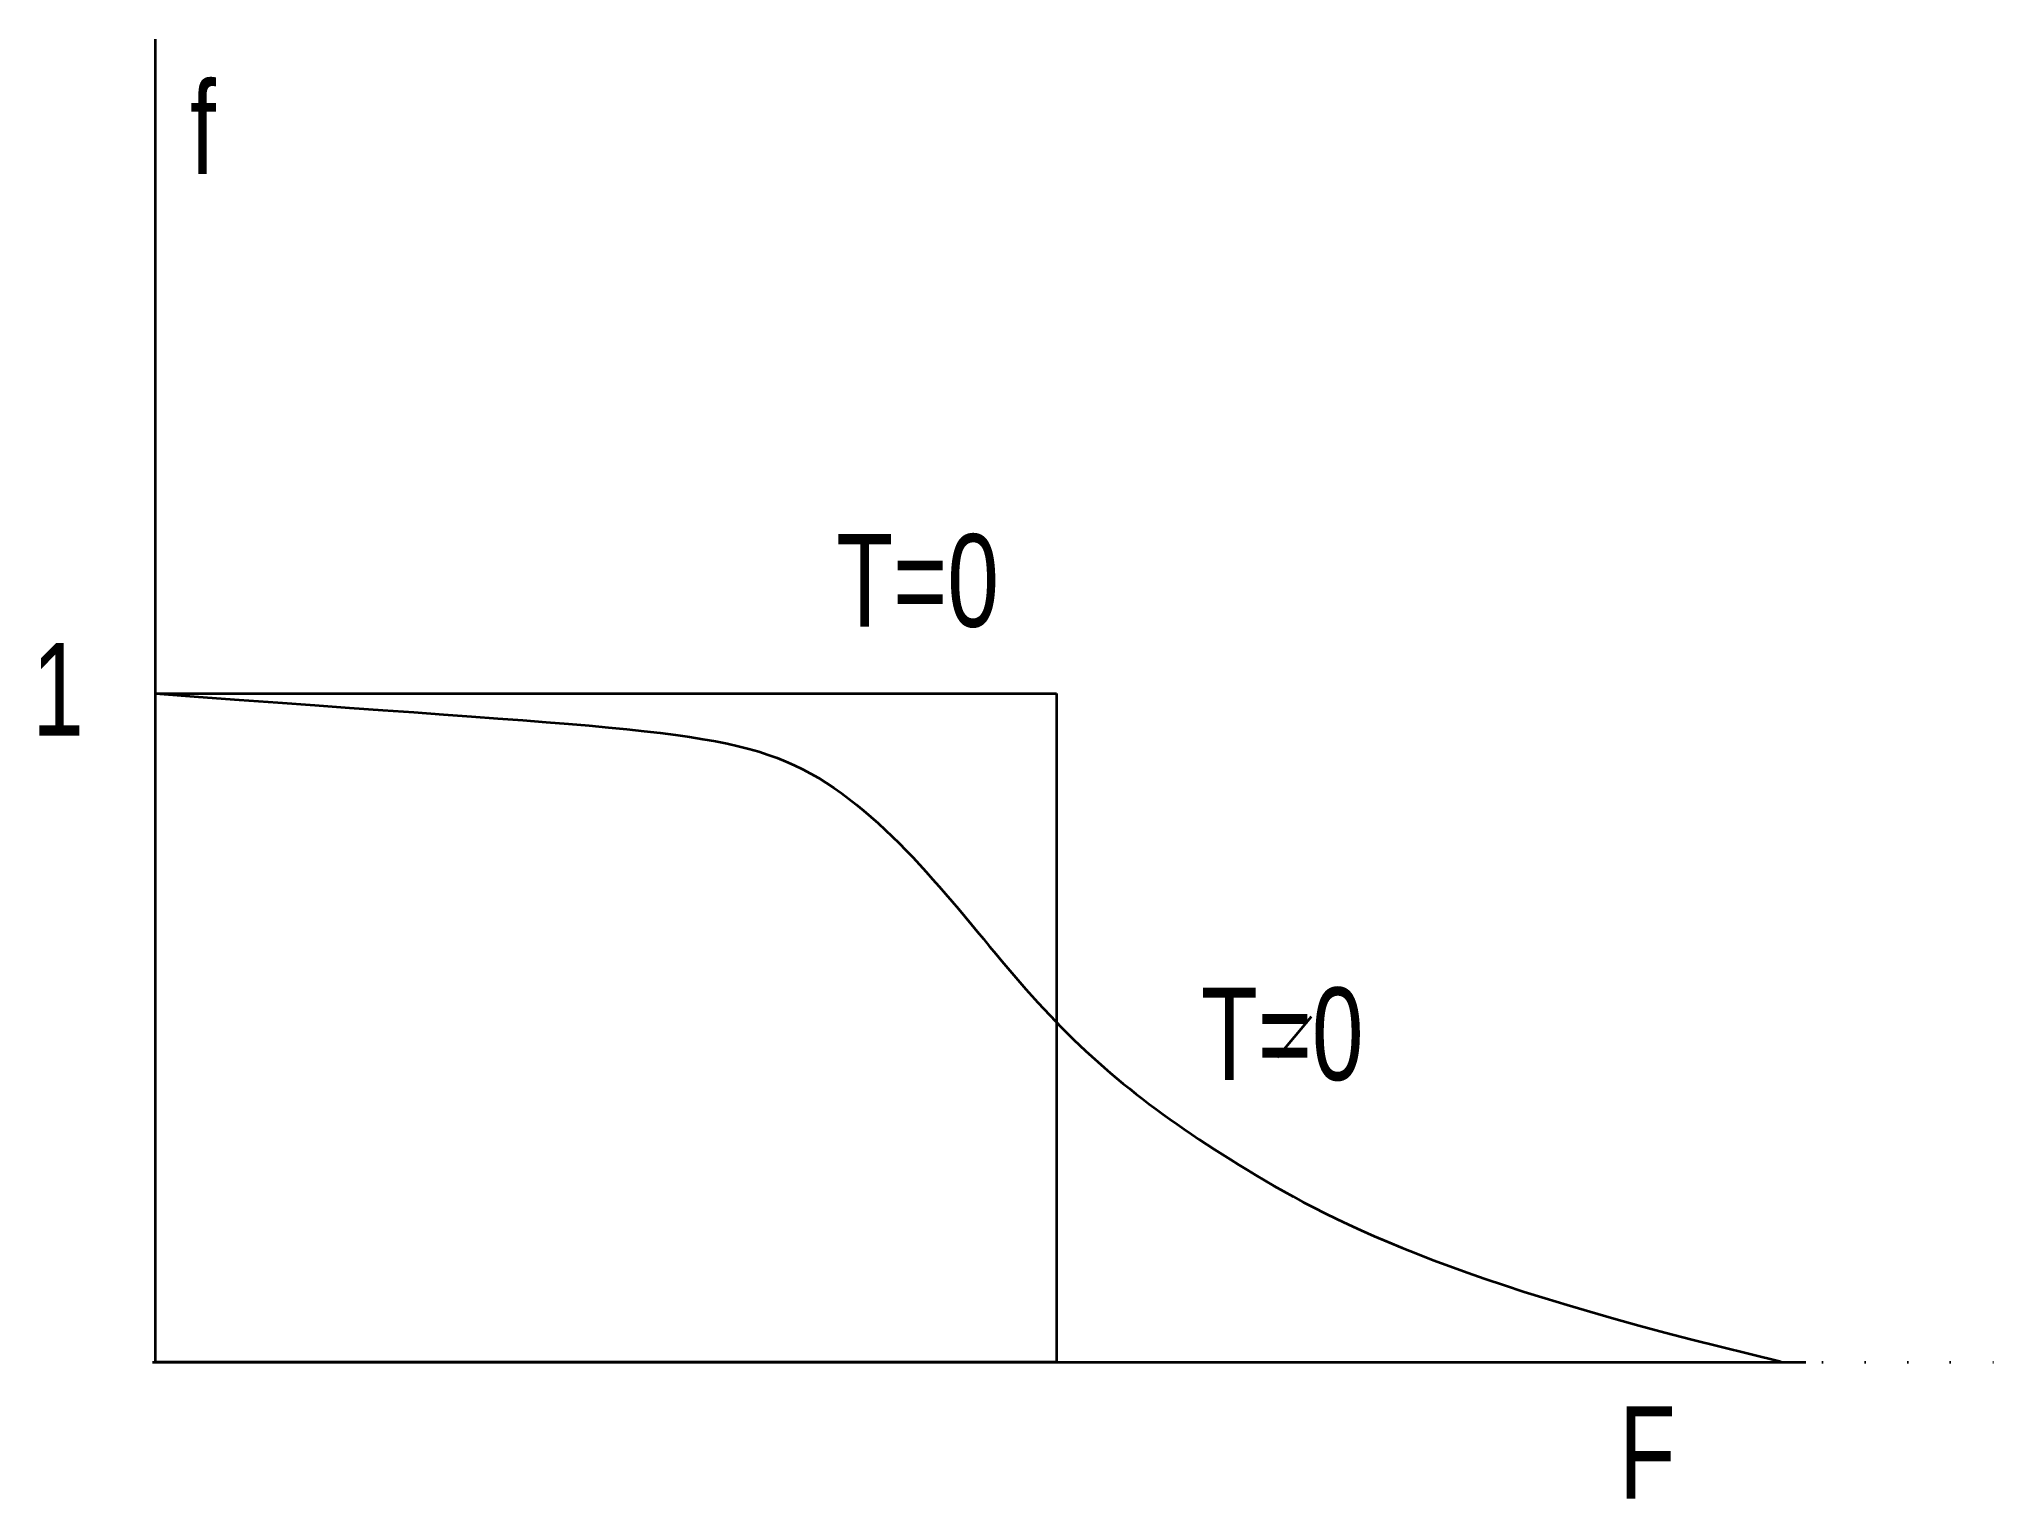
# Model space of a CAD drawing. Header units: millimetres. Extents: x -18 to 279, y -21 to 200.
import ezdxf

# ---------------------------------------------------------------- set-up
doc = ezdxf.new("R2010")
doc.units = ezdxf.units.MM
doc.linetypes.add('DOT', pattern=[6.35, 0, -6.35])
doc.layers.get('0').update_dxf_attribs({"linetype": 'CONTINUOUS', "lineweight": 0})
doc.styles.get("Standard").update_dxf_attribs({"font": 'txt', "width": 0.75})

msp = doc.modelspace()

# ---------------------------------------------------------------- linework, layer by layer
at = {"color": 7, "lineweight": 35}
for p, q in [((-0.49, 0), (-0.49, 200)), ((-0.49, 101.07), (135.74, 101.07)), ((-0.49, 0), (-0.49, 101.07)), ((135.74, 101.07), (135.74, 0)), ((169.14, 46.09), (174.28, 52.22)), ((-0.95, 0), (249.05, 0)), ((135.74, 0), (-0.49, 0))]:
    msp.add_line(p, q, dxfattribs=at)
at = {"color": 7, "linetype": 'DOT', "lineweight": 35}
msp.add_line((0, 0), (278.53, 0), dxfattribs=at)
at = {"color": 7, "lineweight": 35}
msp.add_open_spline([(-0.49, 101.07), (70.31, 95.7), (101.17, 96.48), (131.64, 52.73), (158.98, 30.86), (194.53, 12.11), (245.25, 0.1)], degree=3, dxfattribs=at)

# ---------------------------------------------------------------- texts
at = {"color": 7, "lineweight": 35, "char_height": 14, "width": 100, "attachment_point": 2}
for s, insert in [('f', (6.68, 193.6)), ('T=0', (114.74, 125.17)), ('1', (-15.26, 108.72)), ('T=0', (169.87, 56.62)), ('F', (225.07, -6.68))]:
    msp.add_mtext(s, dxfattribs=dict(at, insert=insert))

doc.saveas('drawing.dxf')
